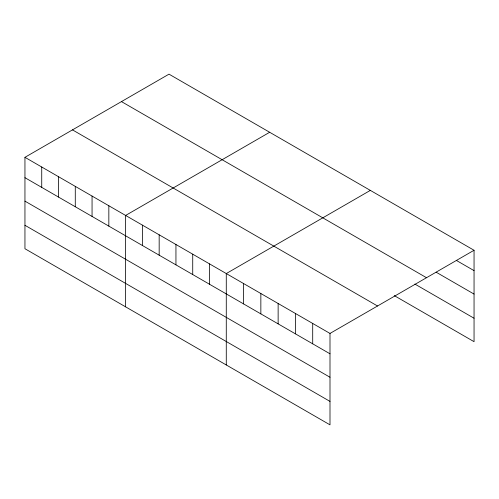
<?xml version="1.0" encoding="UTF-8"?>
<svg xmlns="http://www.w3.org/2000/svg" width="499" height="499" viewBox="0 0 499 499"><rect width="100%" height="100%" fill="white"/><g stroke="black" fill="none" stroke-linecap="round" stroke-linejoin="round"><path stroke-width="0.75" d="M24.95 157.322L329.995 333.438L329.995 424.842L24.95 248.733L24.95 157.322L169.005 74.158L474.05 250.267L474.05 341.678L394.272 295.614M269.672 132.272L125.617 215.443L125.617 306.848M370.333 190.393L226.278 273.558L226.278 364.969M329.995 333.438L474.05 250.267M456.766 260.653L474.05 270.633M436.157 272.198L474.05 294.079M121.469 101.603L426.514 277.718M414.881 284.068L474.05 318.231M72.486 129.877L377.531 305.993M24.95 177.688L329.995 353.803M24.95 201.134L329.995 377.25M24.95 225.286L329.995 401.402M312.705 323.458L312.705 343.823M295.42 313.478L295.42 333.843M278.136 303.498L278.136 323.863M260.852 293.518L260.852 313.883M243.562 283.538L243.562 303.903M209.499 263.877L209.499 284.237M192.726 254.191L192.726 274.55M175.947 244.504L175.947 264.863M159.169 234.817L159.169 255.176M142.39 225.13L142.39 245.496M108.838 205.756L108.838 226.122M92.059 196.07L92.059 216.435M75.28 186.383L75.28 206.748M58.508 176.696L58.508 197.061M41.729 167.009L41.729 187.374"/></g></svg>
